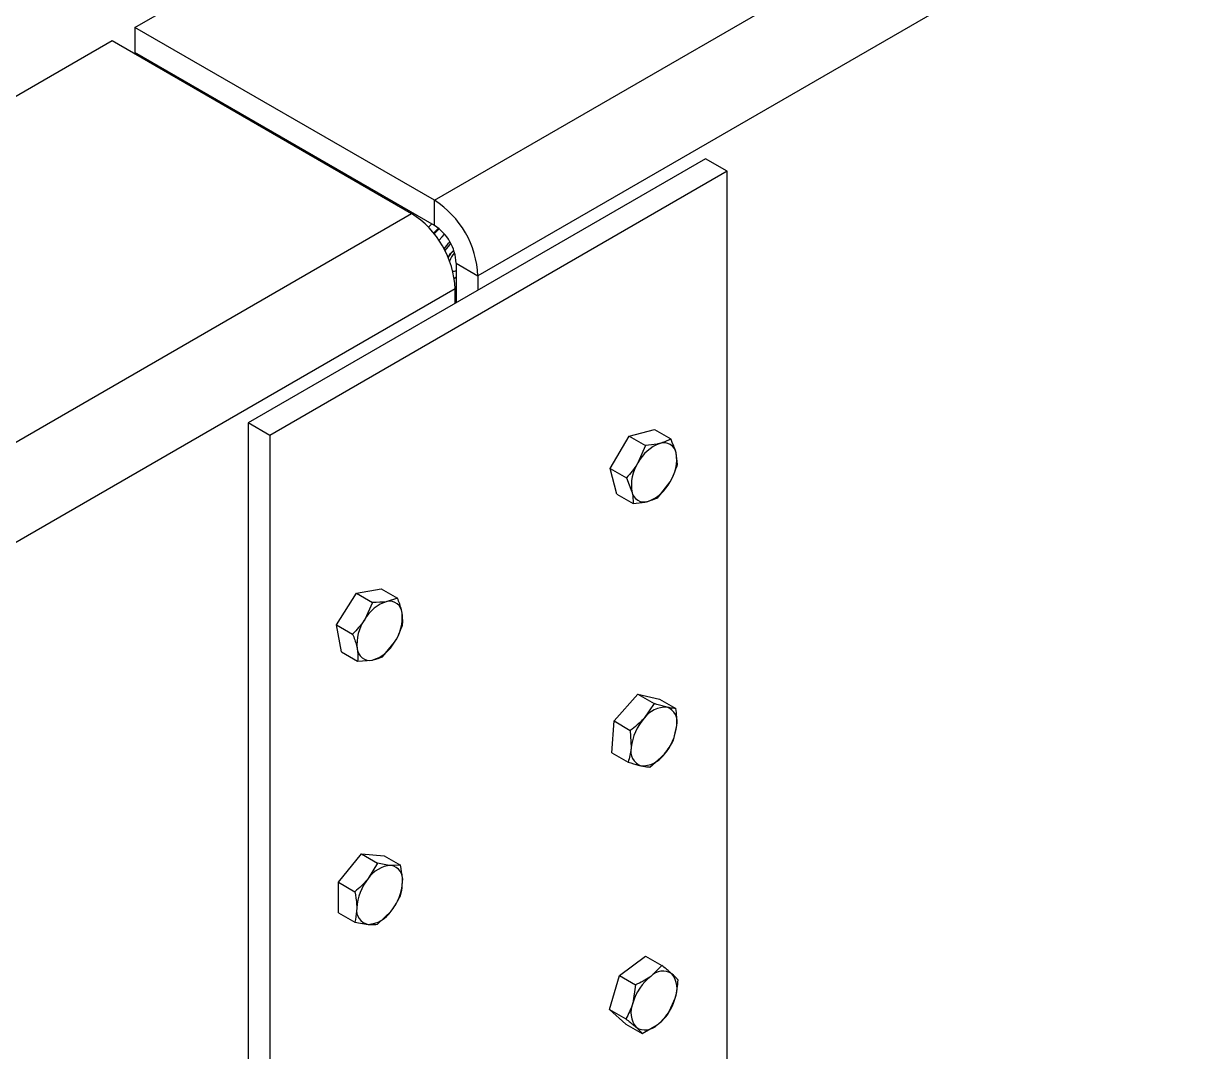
# Model space of a CAD drawing. Header units: metres. Extents: x 0 to 21025, y 0 to 14850.
# Drawn here: x 14013.4 to 14193, y 5668.2 to 5827.2 of the extents above; entities that cross this region are included whole.
import ezdxf

# ---------------------------------------------------------------- set-up
doc = ezdxf.new("R2010")
doc.units = ezdxf.units.M
doc.header["$LTSCALE"] = 25
doc.layers.add('SL4', color=4, linetype='Continuous')

msp = doc.modelspace()

# ---------------------------------------------------------------- linework, layer by layer
at = {"layer": 'SL4'}
for p, q in [((14077.021, 5799.823), (14745.238, 6185.577)), ((14757.088, 6176.864), (14083.756, 5788.158)), ((14030.723, 5826.55), (14589.165, 6148.932)), ((14077.021, 5799.823), (14030.723, 5826.55)), ((14030.723, 5826.55), (14030.723, 5822.662)), ((13090.289, 5283.649), (14027.187, 5824.509)), ((14027.187, 5824.509), (14073.485, 5797.782)), ((14077.021, 5795.934), (14030.723, 5822.662)), ((14044.685, 5814.408), (14044.853, 5814.505)), ((14051.588, 5810.616), (14051.421, 5810.52)), ((14118.924, 5806.247), (14048.213, 5765.427)), ((14122.291, 5804.303), (14118.924, 5806.247)), ((14122.291, 5804.303), (14051.581, 5763.483)), ((14122.291, 5617.121), (14122.291, 5804.303)), ((14068.615, 5800.594), (14068.745, 5800.712)), ((14069.69, 5799.973), (14069.819, 5800.092)), ((14069.797, 5799.911), (14069.927, 5800.03)), ((14077.021, 5795.934), (14077.021, 5799.823)), ((13136.586, 5256.922), (14073.485, 5797.782)), ((14070.872, 5799.291), (14071.002, 5799.409)), ((14072.071, 5798.599), (14072.241, 5798.694)), ((14080.388, 5790.102), (14083.756, 5788.158)), ((14080.388, 5790.102), (14080.388, 5784.001)), ((14080.085, 5787.744), (14080.211, 5787.813)), ((14080.388, 5787.965), (14080.211, 5787.813)), ((14083.756, 5788.158), (14083.756, 5785.945)), ((14080.22, 5786.117), (13143.322, 5245.256)), ((14080.22, 5783.904), (14080.22, 5786.117)), ((14051.581, 5763.483), (14048.213, 5765.427)), ((14048.213, 5765.427), (14048.213, 5578.245)), ((14107.125, 5763.366), (14111.059, 5764.381)), ((14111.059, 5764.381), (14113.572, 5762.93)), ((14051.581, 5763.483), (14051.581, 5576.301)), ((14104.215, 5758.38), (14107.125, 5763.366)), ((14107.125, 5763.366), (14109.637, 5761.916)), ((14109.637, 5761.916), (14108.498, 5759.24)), ((14114.597, 5758.958), (14114.4, 5760.762)), ((14104.215, 5758.38), (14106.727, 5756.93)), ((14105.239, 5754.408), (14104.215, 5758.38)), ((14106.727, 5756.93), (14107.555, 5754.761)), ((14111.687, 5753.972), (14113.457, 5756.283)), ((14105.239, 5754.408), (14107.752, 5752.958)), ((14061.866, 5734.22), (14064.953, 5739.087)), ((14064.953, 5739.087), (14068.81, 5739.77)), ((14064.953, 5739.087), (14067.465, 5737.637)), ((14068.81, 5739.77), (14071.322, 5738.319)), ((14067.465, 5737.637), (14066.238, 5735.021)), ((14071.322, 5738.319), (14069.71, 5737.796)), ((14061.866, 5734.22), (14064.378, 5732.769)), ((14062.636, 5730.035), (14061.866, 5734.22)), ((14069.006, 5729.267), (14070.865, 5731.518)), ((14062.636, 5730.035), (14065.149, 5728.585)), ((14065.149, 5728.585), (14067.393, 5728.743)), ((14104.801, 5719.333), (14108.499, 5723.466)), ((14108.499, 5723.466), (14111.011, 5722.016)), ((14108.499, 5723.466), (14111.846, 5722.701)), ((14111.846, 5722.701), (14114.359, 5721.251)), ((14111.011, 5722.016), (14109.478, 5719.767)), ((14104.452, 5714.434), (14104.801, 5719.333)), ((14104.801, 5719.333), (14107.314, 5717.882)), ((14107.314, 5717.882), (14107.455, 5715.25)), ((14114.01, 5716.352), (14114.5, 5718.619)), ((14104.452, 5714.434), (14106.965, 5712.983)), ((14110.313, 5712.218), (14112.477, 5714.103)), ((14062.187, 5694.391), (14065.723, 5698.79)), ((14065.723, 5698.79), (14068.236, 5697.339)), ((14065.723, 5698.79), (14069.258, 5698.473)), ((14068.236, 5697.339), (14066.784, 5694.958)), ((14069.258, 5698.473), (14071.771, 5697.023)), ((14071.771, 5697.023), (14070.319, 5696.999)), ((14062.187, 5694.391), (14064.7, 5692.941)), ((14062.187, 5689.677), (14062.187, 5694.391)), ((14068.236, 5687.91), (14070.319, 5689.927)), ((14062.187, 5689.677), (14064.7, 5688.227)), ((14064.7, 5688.227), (14066.784, 5687.886)), ((14105.624, 5679.987), (14109.665, 5682.993)), ((14109.665, 5682.993), (14112.177, 5681.542)), ((14112.177, 5681.542), (14110.473, 5679.857)), ((14104.109, 5674.734), (14105.624, 5679.987)), ((14105.624, 5679.987), (14108.137, 5678.536)), ((14108.137, 5678.536), (14107.695, 5675.728)), ((14113.187, 5674.044), (14114.261, 5676.488)), ((14104.109, 5674.734), (14106.621, 5673.284)), ((14106.634, 5672.488), (14104.109, 5674.734)), ((14106.634, 5672.488), (14109.147, 5671.038)), ((14109.147, 5671.038), (14111.483, 5672.358))]:
    msp.add_line(p, q, dxfattribs=at)
at = {"layer": 'SL4', "flags": 128}
for points in [[(14076.094, 5795.669), (14076.423, 5796.001), (14076.609, 5796.172)], [(14076.895, 5794.743), (14077.498, 5795.38), (14077.639, 5795.511)], [(14076.972, 5794.646), (14077.12, 5794.816), (14077.732, 5795.436)], [(14077.716, 5793.613), (14078.195, 5794.195), (14078.576, 5794.597)], [(14079.433, 5793.367), (14079.117, 5793.079), (14078.487, 5792.325)], [(14079.558, 5793.137), (14079.352, 5792.943), (14078.63, 5792.054)], [(14079.142, 5790.96), (14079.524, 5791.597), (14080.017, 5792.091)], [(14080.388, 5788.907), (14080.073, 5788.825), (14079.861, 5788.831)], [(14080.388, 5786.277), (14080.241, 5786.178), (14080.22, 5786.164)]]:
    msp.add_lwpolyline(points, dxfattribs=at)
at = {"layer": 'SL4'}
for centre, radius, start, end in [((14069.133, 5787.492), 14.638, 2.60548, 57.39452), ((14065.597, 5785.451), 14.638, 2.60548, 57.39452), ((14073.077, 5789.769), 7.319, 2.60548, 57.39452), ((14081.875, 5789.756), 2.956, 128.69057, 156.76832), ((14082.294, 5789.51), 3.055, 134.62698, 163.20475), ((14114.032, 5756.381), 6.229, 109.81259, 152.66862), ((14112.516, 5760.421), 1.915, 10.26989, 108.10935), ((14108.151, 5759.739), 6.333, 326.92846, 9.29996), ((14113.805, 5755.785), 6.333, 146.92846, 189.29996), ((14109.44, 5755.103), 1.915, 190.26989, 288.10935), ((14107.924, 5759.143), 6.229, 289.81259, 332.66862), ((14071.328, 5732.211), 5.815, 106.16267, 151.09972), ((14070.093, 5735.898), 1.936, 4.3323, 101.42467), ((14071.765, 5731.195), 6.723, 145.31294, 185.97887), ((14065.337, 5735.344), 6.723, 325.31294, 5.97887), ((14065.774, 5734.328), 5.815, 286.16267, 331.09972), ((14067.01, 5730.641), 1.936, 184.3323, 281.42467), ((14112.762, 5717.425), 4.033, 86.59962, 144.5089), ((14112.146, 5719.185), 2.422, 346.47662, 69.32263), ((14115.374, 5714.414), 7.963, 137.76516, 173.9701), ((14106.581, 5719.455), 7.963, 317.76516, 353.9701), ((14109.81, 5714.684), 2.422, 166.47662, 249.32263), ((14109.194, 5716.444), 4.033, 266.59962, 324.5089), ((14070.592, 5692.443), 4.564, 93.42954, 146.56509), ((14069.917, 5694.837), 2.199, 350.74812, 79.45322), ((14072.682, 5690.048), 7.674, 140.22793, 177.36071), ((14064.421, 5694.837), 7.674, 320.22793, 357.36071), ((14067.186, 5690.048), 2.199, 170.74812, 259.45322), ((14066.511, 5692.442), 4.564, 273.42954, 326.56509), ((14115.477, 5673.491), 8.097, 128.17281, 163.9655), ((14112.346, 5678.041), 2.609, 57.30799, 135.8943), ((14110.857, 5677.938), 3.7, 336.92525, 38.41943), ((14111.099, 5674.278), 3.7, 156.92525, 218.41943), ((14106.478, 5678.724), 8.097, 308.17281, 343.9655), ((14109.609, 5674.174), 2.609, 237.30799, 315.8943)]:
    msp.add_arc(centre, radius, start, end, dxfattribs=at)
for points, knots in [([(14111.92, 5762.241), (14111.763, 5762.203), (14111.082, 5762.04), (14110.265, 5761.97), (14109.637, 5761.916)], [0, 0, 0, 0, 0.2318493, 1, 1, 1, 1]), ([(14113.572, 5762.93), (14113.476, 5762.873), (14113.022, 5762.6), (14112.406, 5762.399), (14111.92, 5762.241)], [0, 0, 0, 0, 0.2110008, 1, 1, 1, 1]), ([(14114.4, 5760.762), (14114.388, 5760.809), (14114.21, 5761.483), (14113.879, 5762.233), (14113.572, 5762.93)], [0, 0, 0, 0, 0.0702006, 1, 1, 1, 1]), ([(14108.498, 5759.24), (14108.463, 5759.182), (14107.967, 5758.342), (14107.325, 5757.61), (14106.727, 5756.93)], [0, 0, 0, 0, 0.07020058, 1, 1, 1, 1]), ([(14113.457, 5756.283), (14113.492, 5756.342), (14113.978, 5757.187), (14114.299, 5758.105), (14114.597, 5758.958)], [0, 0, 0, 0, 0.0702006, 1, 1, 1, 1]), ([(14107.555, 5754.761), (14107.567, 5754.714), (14107.736, 5754.046), (14107.744, 5753.482), (14107.752, 5752.958)], [0, 0, 0, 0, 0.07020058, 1, 1, 1, 1]), ([(14107.752, 5752.958), (14108.379, 5753.012), (14109.196, 5753.082), (14109.877, 5753.245), (14110.035, 5753.283)], [0, 0, 0, 0, 0.7681507, 1, 1, 1, 1]), ([(14110.035, 5753.283), (14110.521, 5753.441), (14111.136, 5753.642), (14111.591, 5753.915), (14111.687, 5753.972)], [0, 0, 0, 0, 0.78899924, 1, 1, 1, 1]), ([(14069.71, 5737.796), (14069.663, 5737.788), (14069.008, 5737.675), (14068.208, 5737.655), (14067.465, 5737.637)], [0, 0, 0, 0, 0.07020058, 1, 1, 1, 1]), ([(14072.023, 5736.044), (14071.99, 5736.21), (14071.844, 5736.927), (14071.549, 5737.714), (14071.322, 5738.319)], [0, 0, 0, 0, 0.2318493, 1, 1, 1, 1]), ([(14066.238, 5735.021), (14066.201, 5734.963), (14065.675, 5734.144), (14065.003, 5733.432), (14064.378, 5732.769)], [0, 0, 0, 0, 0.0702006, 1, 1, 1, 1]), ([(14072.093, 5734.134), (14072.106, 5734.255), (14072.166, 5734.829), (14072.086, 5735.508), (14072.023, 5736.044)], [0, 0, 0, 0, 0.2110008, 1, 1, 1, 1]), ([(14070.865, 5731.518), (14070.901, 5731.576), (14071.418, 5732.4), (14071.768, 5733.299), (14072.093, 5734.134)], [0, 0, 0, 0, 0.0702006, 1, 1, 1, 1]), ([(14064.378, 5732.769), (14064.605, 5732.165), (14064.9, 5731.378), (14065.046, 5730.661), (14065.079, 5730.495)], [0, 0, 0, 0, 0.7681507, 1, 1, 1, 1]), ([(14065.079, 5730.495), (14065.142, 5729.959), (14065.222, 5729.279), (14065.162, 5728.706), (14065.149, 5728.585)], [0, 0, 0, 0, 0.7889992, 1, 1, 1, 1]), ([(14067.393, 5728.743), (14067.438, 5728.752), (14068.085, 5728.87), (14068.562, 5729.075), (14069.006, 5729.267)], [0, 0, 0, 0, 0.0702006, 1, 1, 1, 1]), ([(14113.001, 5721.451), (14112.866, 5721.483), (14112.285, 5721.621), (14111.564, 5721.844), (14111.011, 5722.016)], [0, 0, 0, 0, 0.2318493, 1, 1, 1, 1]), ([(14114.359, 5721.251), (14114.283, 5721.254), (14113.925, 5721.271), (14113.408, 5721.372), (14113.001, 5721.451)], [0, 0, 0, 0, 0.2110008, 1, 1, 1, 1]), ([(14114.5, 5718.619), (14114.504, 5718.677), (14114.559, 5719.507), (14114.455, 5720.41), (14114.359, 5721.251)], [0, 0, 0, 0, 0.0702006, 1, 1, 1, 1]), ([(14109.478, 5719.767), (14109.434, 5719.718), (14108.805, 5719.022), (14108.033, 5718.431), (14107.314, 5717.882)], [0, 0, 0, 0, 0.07020058, 1, 1, 1, 1]), ([(14107.455, 5715.25), (14107.451, 5715.193), (14107.387, 5714.368), (14107.168, 5713.651), (14106.965, 5712.983)], [0, 0, 0, 0, 0.0702006, 1, 1, 1, 1]), ([(14112.477, 5714.103), (14112.521, 5714.152), (14113.14, 5714.853), (14113.591, 5715.63), (14114.01, 5716.352)], [0, 0, 0, 0, 0.0702006, 1, 1, 1, 1]), ([(14106.965, 5712.983), (14107.518, 5712.812), (14108.238, 5712.589), (14108.82, 5712.451), (14108.954, 5712.419)], [0, 0, 0, 0, 0.7681507, 1, 1, 1, 1]), ([(14108.954, 5712.419), (14109.362, 5712.339), (14109.878, 5712.239), (14110.237, 5712.222), (14110.313, 5712.218)], [0, 0, 0, 0, 0.7889992, 1, 1, 1, 1]), ([(14070.319, 5696.999), (14070.277, 5697.003), (14069.675, 5697.059), (14068.929, 5697.204), (14068.236, 5697.339)], [0, 0, 0, 0, 0.07020058, 1, 1, 1, 1]), ([(14072.087, 5694.483), (14072.083, 5694.67), (14072.068, 5695.477), (14071.9, 5696.351), (14071.771, 5697.023)], [0, 0, 0, 0, 0.2318493, 1, 1, 1, 1]), ([(14066.784, 5694.958), (14066.741, 5694.906), (14066.14, 5694.166), (14065.394, 5693.531), (14064.7, 5692.941)], [0, 0, 0, 0, 0.0702006, 1, 1, 1, 1]), ([(14071.771, 5692.309), (14071.81, 5692.448), (14071.997, 5693.108), (14072.047, 5693.877), (14072.087, 5694.483)], [0, 0, 0, 0, 0.2110008, 1, 1, 1, 1]), ([(14064.7, 5692.941), (14064.829, 5692.269), (14064.997, 5691.395), (14065.012, 5690.588), (14065.016, 5690.401)], [0, 0, 0, 0, 0.7681507, 1, 1, 1, 1]), ([(14070.319, 5689.927), (14070.361, 5689.98), (14070.953, 5690.725), (14071.377, 5691.545), (14071.771, 5692.309)], [0, 0, 0, 0, 0.0702006, 1, 1, 1, 1]), ([(14065.016, 5690.401), (14064.976, 5689.795), (14064.926, 5689.026), (14064.739, 5688.366), (14064.7, 5688.227)], [0, 0, 0, 0, 0.7889992, 1, 1, 1, 1]), ([(14066.784, 5687.886), (14066.825, 5687.883), (14067.418, 5687.832), (14067.841, 5687.873), (14068.236, 5687.91)], [0, 0, 0, 0, 0.07020058, 1, 1, 1, 1]), ([(14113.756, 5680.237), (14113.653, 5680.327), (14113.211, 5680.716), (14112.626, 5681.183), (14112.177, 5681.542)], [0, 0, 0, 0, 0.23184927, 1, 1, 1, 1]), ([(14110.473, 5679.857), (14110.424, 5679.821), (14109.738, 5679.316), (14108.908, 5678.912), (14108.137, 5678.536)], [0, 0, 0, 0, 0.0702006, 1, 1, 1, 1]), ([(14114.703, 5679.296), (14114.655, 5679.35), (14114.43, 5679.609), (14114.053, 5679.96), (14113.756, 5680.237)], [0, 0, 0, 0, 0.2110008, 1, 1, 1, 1]), ([(14114.261, 5676.488), (14114.278, 5676.55), (14114.53, 5677.439), (14114.619, 5678.401), (14114.703, 5679.296)], [0, 0, 0, 0, 0.0702006, 1, 1, 1, 1]), ([(14107.695, 5675.728), (14107.676, 5675.666), (14107.416, 5674.781), (14107.004, 5674.005), (14106.621, 5673.284)], [0, 0, 0, 0, 0.0702006, 1, 1, 1, 1]), ([(14111.483, 5672.358), (14111.53, 5672.394), (14112.208, 5672.904), (14112.716, 5673.495), (14113.187, 5674.044)], [0, 0, 0, 0, 0.0702006, 1, 1, 1, 1]), ([(14106.621, 5673.284), (14107.07, 5672.925), (14107.655, 5672.457), (14108.097, 5672.069), (14108.2, 5671.978)], [0, 0, 0, 0, 0.7681507, 1, 1, 1, 1]), ([(14108.2, 5671.978), (14108.497, 5671.701), (14108.874, 5671.35), (14109.099, 5671.092), (14109.147, 5671.038)], [0, 0, 0, 0, 0.7889992, 1, 1, 1, 1])]:
    msp.add_open_spline(points, degree=3, knots=knots, dxfattribs=at)

doc.saveas('drawing.dxf')
